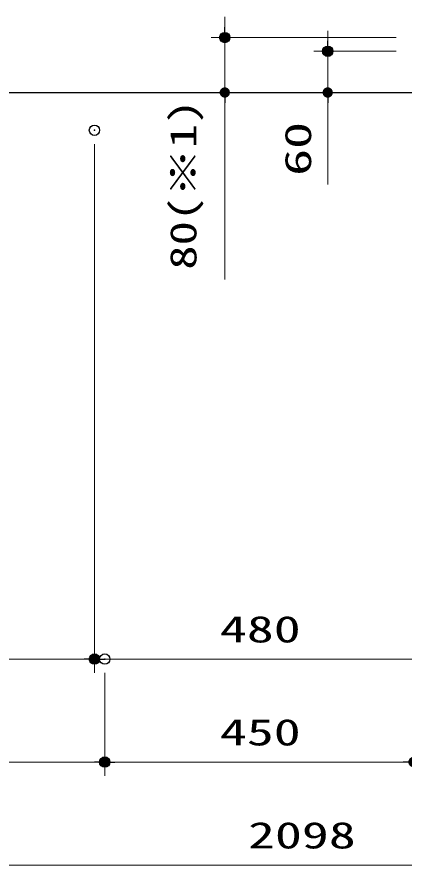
# Model space of a CAD drawing. Units: millimetres, scale not verified. Extents: x -9797 to 9797, y -4555 to 4555.
# Drawn here: x -6821 to -6257, y -2986 to -1751 of the extents above; entities that cross this region are included whole.
import ezdxf
from ezdxf.enums import TextEntityAlignment as Align

# ---------------------------------------------------------------- set-up
doc = ezdxf.new("R2010")
doc.units = ezdxf.units.MM
doc.header["$LTSCALE"] = 30
doc.header["$PDMODE"] = 32
doc.header["$PDSIZE"] = 15
for name, color, linetype, lineweight in [('0-0_0', 7, 'Continuous', 25), ('0-1_KABE', 4, 'Continuous', 25), ('0-3_寸法ﾚｲﾔｰ', 30, 'Continuous', 13), ('0-4_DEFPOINTS', 7, 'Continuous', 25)]:
    doc.layers.add(name, color=color, linetype=linetype, lineweight=lineweight)
doc.styles.add('ＭＳ ゴシック', font='')
doc.styles.get('ＭＳ ゴシック').set_extended_font_data('MS Gothic')

# ---------------------------------------------------------------- blocks, each defined once
blk = doc.blocks.new('_DOT')
at = {"layer": '0-0_0', "color": 30}
blk.add_line((-15, 0), (-30, 0), dxfattribs=at)
for points in [[(0, 0), (-15, 0), (-14.88, 1.88)], [(0, 0), (-14.88, -1.88), (-15, 0)], [(0, 0), (-14.88, 1.88), (-14.53, 3.73)], [(0, 0), (-14.53, -3.73), (-14.88, -1.88)], [(0, 0), (-14.53, 3.73), (-13.95, 5.52)], [(0, 0), (-13.95, -5.52), (-14.53, -3.73)], [(0, 0), (-13.95, 5.52), (-13.14, 7.23)], [(0, 0), (-13.14, -7.23), (-13.95, -5.52)], [(0, 0), (-13.14, 7.23), (-12.14, 8.82)], [(0, 0), (-12.14, -8.82), (-13.14, -7.23)], [(0, 0), (-12.14, 8.82), (-10.93, 10.27)], [(0, 0), (-10.93, -10.27), (-12.14, -8.82)], [(0, 0), (-10.93, 10.27), (-9.56, 11.56)], [(0, 0), (-9.56, -11.56), (-10.93, -10.27)], [(0, 0), (-9.56, 11.56), (-8.04, 12.66)], [(0, 0), (-8.04, -12.66), (-9.56, -11.56)], [(0, 0), (-8.04, 12.66), (-6.39, 13.57)], [(0, 0), (-6.39, -13.57), (-8.04, -12.66)], [(0, 0), (-6.39, 13.57), (-4.64, 14.27)], [(0, 0), (-4.64, -14.27), (-6.39, -13.57)], [(0, 0), (-4.64, 14.27), (-2.81, 14.73)], [(0, 0), (-2.81, -14.73), (-4.64, -14.27)], [(0, 0), (-2.81, 14.73), (-0.94, 14.97)], [(0, 0), (-0.94, -14.97), (-2.81, -14.73)], [(0, 0), (-0.94, 14.97), (0.94, 14.97)], [(0, 0), (0.94, -14.97), (-0.94, -14.97)], [(0, 0), (0.94, 14.97), (2.81, 14.73)], [(0, 0), (2.81, 14.73), (4.64, 14.27)], [(0, 0), (4.64, 14.27), (6.39, 13.57)], [(0, 0), (6.39, 13.57), (8.04, 12.66)], [(0, 0), (8.04, 12.66), (9.56, 11.56)], [(0, 0), (9.56, 11.56), (10.93, 10.27)], [(0, 0), (10.93, 10.27), (12.14, 8.82)], [(0, 0), (12.14, 8.82), (13.14, 7.23)], [(0, 0), (13.14, 7.23), (13.95, 5.52)], [(0, 0), (13.95, 5.52), (14.53, 3.73)], [(0, 0), (14.53, 3.73), (14.88, 1.88)], [(0, 0), (14.88, 1.88), (15, 0)], [(0, 0), (2.81, -14.73), (0.94, -14.97)], [(0, 0), (4.64, -14.27), (2.81, -14.73)], [(0, 0), (6.39, -13.57), (4.64, -14.27)], [(0, 0), (8.04, -12.66), (6.39, -13.57)], [(0, 0), (9.56, -11.56), (8.04, -12.66)], [(0, 0), (10.93, -10.27), (9.56, -11.56)], [(0, 0), (12.14, -8.82), (10.93, -10.27)], [(0, 0), (13.14, -7.23), (12.14, -8.82)], [(0, 0), (13.95, -5.52), (13.14, -7.23)], [(0, 0), (14.53, -3.73), (13.95, -5.52)], [(0, 0), (14.88, -1.88), (14.53, -3.73)], [(0, 0), (15, 0), (14.88, -1.88)]]:
    blk.add_solid(points, dxfattribs=at)

msp = doc.modelspace()

# ---------------------------------------------------------------- linework, layer by layer
at = {"layer": '0-1_KABE'}
msp.add_line((-7608.51, -1860.93), (-5208.51, -1860.93), dxfattribs=at)
at = {"layer": '0-3_寸法ﾚｲﾔｰ'}
for p, q in [((-6518.51, -1765.93), (-6518.51, -1750.93)), ((-6368.51, -1785.93), (-6368.51, -1770.93)), ((-6268.51, -1780.93), (-6538.51, -1780.93)), ((-6518.51, -1860.93), (-6518.51, -1780.93)), ((-6268.51, -1800.93), (-6388.51, -1800.93)), ((-6368.51, -1860.93), (-6368.51, -1800.93)), ((-6268.51, -1860.93), (-6538.51, -1860.93)), ((-6518.51, -1860.93), (-6518.51, -2133.21)), ((-6268.51, -1860.93), (-6388.51, -1860.93)), ((-6368.51, -1860.93), (-6368.51, -1994.74)), ((-6518.51, -1875.93), (-6518.51, -1890.93)), ((-6368.51, -1875.93), (-6368.51, -1890.93)), ((-6708.51, -1935.93), (-6708.51, -2705.93)), ((-6708.51, -1935.93), (-6708.51, -2705.93)), ((-7413.51, -2685.93), (-6723.51, -2685.93)), ((-6243.51, -2685.93), (-6693.51, -2685.93)), ((-6693.51, -2705.93), (-6693.51, -2855.93)), ((-6693.51, -2705.93), (-6693.51, -2855.93)), ((-7428.51, -2835.93), (-6708.51, -2835.93)), ((-6258.51, -2835.93), (-6678.51, -2835.93)), ((-7442.51, -2985.93), (-5374.51, -2985.93))]:
    msp.add_line(p, q, dxfattribs=at)
at = {"layer": '0-4_DEFPOINTS'}
for p in [(-6518.51, -1780.93), (-6368.51, -1800.93), (-6708.51, -1915.93), (-6708.51, -1915.93), (-6708.51, -2685.93), (-6708.51, -2685.93), (-6693.51, -2685.93), (-6693.51, -2835.93), (-6693.51, -2835.93)]:
    msp.add_point(p, dxfattribs=at)

# ---------------------------------------------------------------- block references
at = {"layer": '0-3_寸法ﾚｲﾔｰ', "xscale": 0.5, "yscale": 0.5}
for p, rotation in [((-6518.51, -1780.93), 270), ((-6368.51, -1800.93), 270), ((-6518.51, -1860.93), 90), ((-6368.51, -1860.93), 90), ((-6708.51, -2685.93), 180), ((-6693.51, -2835.93), 180)]:
    msp.add_blockref('_DOT', p, dxfattribs=dict(at, rotation=rotation))
for p in [(-6708.51, -2685.93), (-6693.51, -2835.93), (-6243.51, -2835.93)]:
    msp.add_blockref('_DOT', p, dxfattribs=at)

# ---------------------------------------------------------------- texts
at = {"layer": '0-3_寸法ﾚｲﾔｰ', "style": 'ＭＳ ゴシック'}
for s, height, width, p in [('80(※1)', 38.48, 1.35, (-6548.26, -2118.93)), ('60', 38.49, 1.5, (-6381.11, -1982.36))]:
    msp.add_text(s, height=height, rotation=90, dxfattribs=dict(at, width=width)).set_placement(p, align=Align.BOTTOM_LEFT)
at = {"layer": '0-3_寸法ﾚｲﾔｰ', "style": 'ＭＳ ゴシック', "width": 1.5}
for s, p in [('480', (-6525.66, -2673.33)), ('450', (-6525.66, -2823.33)), ('2098', (-6484.71, -2973.33))]:
    msp.add_text(s, height=38.49, dxfattribs=at).set_placement(p, align=Align.BOTTOM_LEFT)

doc.saveas('drawing.dxf')
